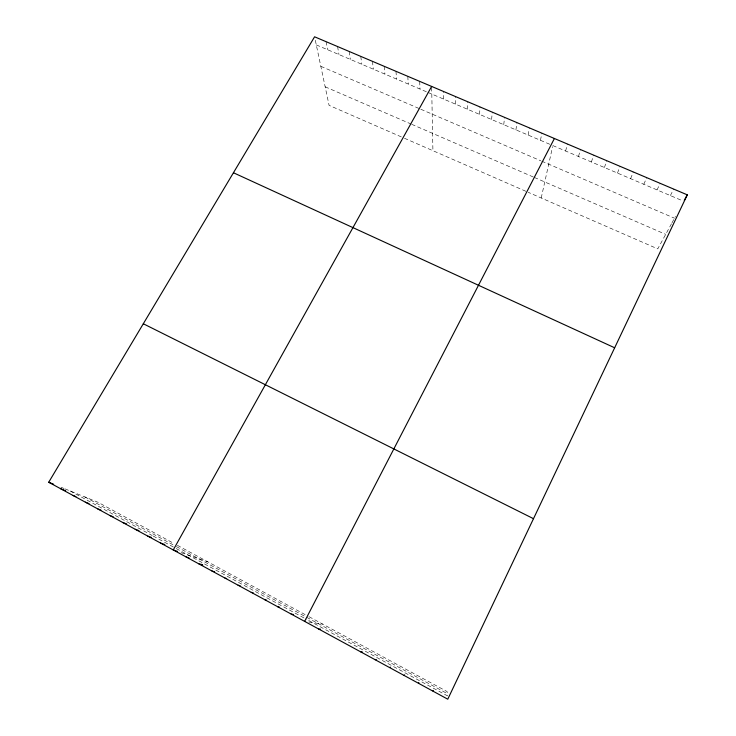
<?xml version="1.0" encoding="UTF-8"?>
<svg xmlns="http://www.w3.org/2000/svg" width="736" height="736" viewBox="0 0 736 736"><rect width="100%" height="100%" fill="white"/><g stroke="black" fill="none" stroke-linecap="round" stroke-linejoin="round"><path stroke-width="0.55" stroke-dasharray="3.68 2.76" d="M443.652 99.102L443.661 91.54M455.556 104.172L455.731 96.655M467.516 109.259L467.857 101.798M479.532 114.374L480.047 106.968M491.602 119.508L492.292 112.157M503.737 124.669L504.592 117.374M515.918 129.858L516.957 122.618M528.172 135.074L529.377 127.88M540.472 140.309L541.862 133.179M541.218 197.984L552.607 146.63M565.634 151.018L567.392 144.008M578.505 156.492L580.446 149.537M591.431 161.994L593.566 155.103M604.422 167.523L606.749 160.696M617.486 173.08L620.006 166.318M630.605 178.664L633.319 171.957M643.798 184.276L646.714 177.643M657.055 189.916L660.164 183.347M670.376 195.583L673.688 189.078M671.499 223.735L657.754 248.878L528.181 192.289M671.996 222.815L675.51 216.384M308.789 622.021L322.754 624.146M181.13 552.662L207.791 561.807M60.959 487.223L64.06 488.483M65.09 488.906L98.044 502.302L174.331 543.665M316.305 44.914L426.889 91.972M427.874 92.386L549.746 144.256M552.837 145.572L682.732 200.845M320.822 66.304L419.805 108.818M420.836 109.259L540.785 160.779M541.77 161.202L674.516 218.215M325.165 86.811L410.725 123.878M411.718 124.31L533.324 176.999M534.364 177.45L665.694 234.352M401.322 136.896L329.084 105.358L314.796 37.812M404.469 138.267L527.178 191.857M177.358 545.312L308.09 616.198M309.065 616.722L447.083 691.564L447.47 695.87L305.688 618.875M84.833 496.929L175.38 546.057M176.346 546.581L305.734 616.796M306.673 617.302L447.267 693.588M70.113 490.949L152.205 535.523M153.198 536.066L175.186 548.007M176.189 548.55L304.713 618.341M326.048 41.658L327.612 49.726M337.566 46.543L338.974 54.556M349.131 51.446L350.391 59.423M360.75 56.378L361.864 64.299M372.434 61.327L373.382 69.202M384.164 66.304L384.956 74.124M395.95 71.3L396.584 79.074M407.79 76.323L408.268 84.051M419.695 81.374L420.008 89.047M431.673 87.529L432.924 150.696"/><path stroke-width="1.1" d="M433.09 691.214L433.246 690.423M687.286 194.847L447.773 699.2L48.714 482.246L314.585 36.8L687.286 194.847L684.268 200.367M304.649 621.386L554.401 138.497M431.646 86.443L173.264 549.958L177.413 551.384M418.49 683.275L418.876 682.622M403.972 675.39L404.598 674.857M389.537 667.543L390.393 667.138M375.185 659.741L376.271 659.456M360.916 651.976L362.222 651.829M318.596 628.976L320.565 629.188M291.189 614.072L293.581 614.514M277.803 606.795L279.533 607.163M264.482 599.555L266.349 600.006M251.243 592.351L253.239 592.876M238.068 585.194L240.203 585.792M224.968 578.073L226.66 578.57M211.94 570.989L214.627 571.817M198.978 563.942L202.75 565.156L200.799 564.089M186.088 556.931L189.06 557.925M160.512 543.03L164.846 544.557M147.826 536.13L151.441 537.436M135.212 529.267L138.966 530.656M122.654 522.45L126.555 523.903M110.17 515.66L113.206 516.81M97.75 508.907L100.887 510.122M85.394 502.191L88.992 503.599M73.103 495.503L75.891 496.616M60.876 488.86L65.66 490.783M48.714 482.246L53.636 484.251M233.441 172.748L614.652 347.788M143.308 323.757L533.499 518.687"/></g></svg>
